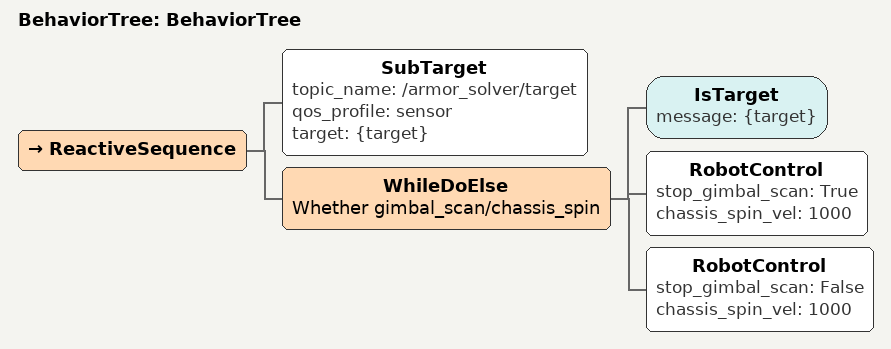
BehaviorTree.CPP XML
<?xml version="1.0" encoding="UTF-8"?>
<root BTCPP_format="4"
      main_tree_to_execute="BehaviorTree">
  <BehaviorTree ID="BehaviorTree">
    <ReactiveSequence>
      <SubTarget topic_name="/armor_solver/target"
                 qos_profile="sensor"
                 target="{target}"/>
      <WhileDoElse name="Whether gimbal_scan/chassis_spin">
        <IsTarget message="{target}"/>
        <RobotControl stop_gimbal_scan="True"
                      chassis_spin_vel="1000"/>
        <RobotControl stop_gimbal_scan="False"
                      chassis_spin_vel="1000"/>
      </WhileDoElse>
    </ReactiveSequence>
  </BehaviorTree>

</root>
